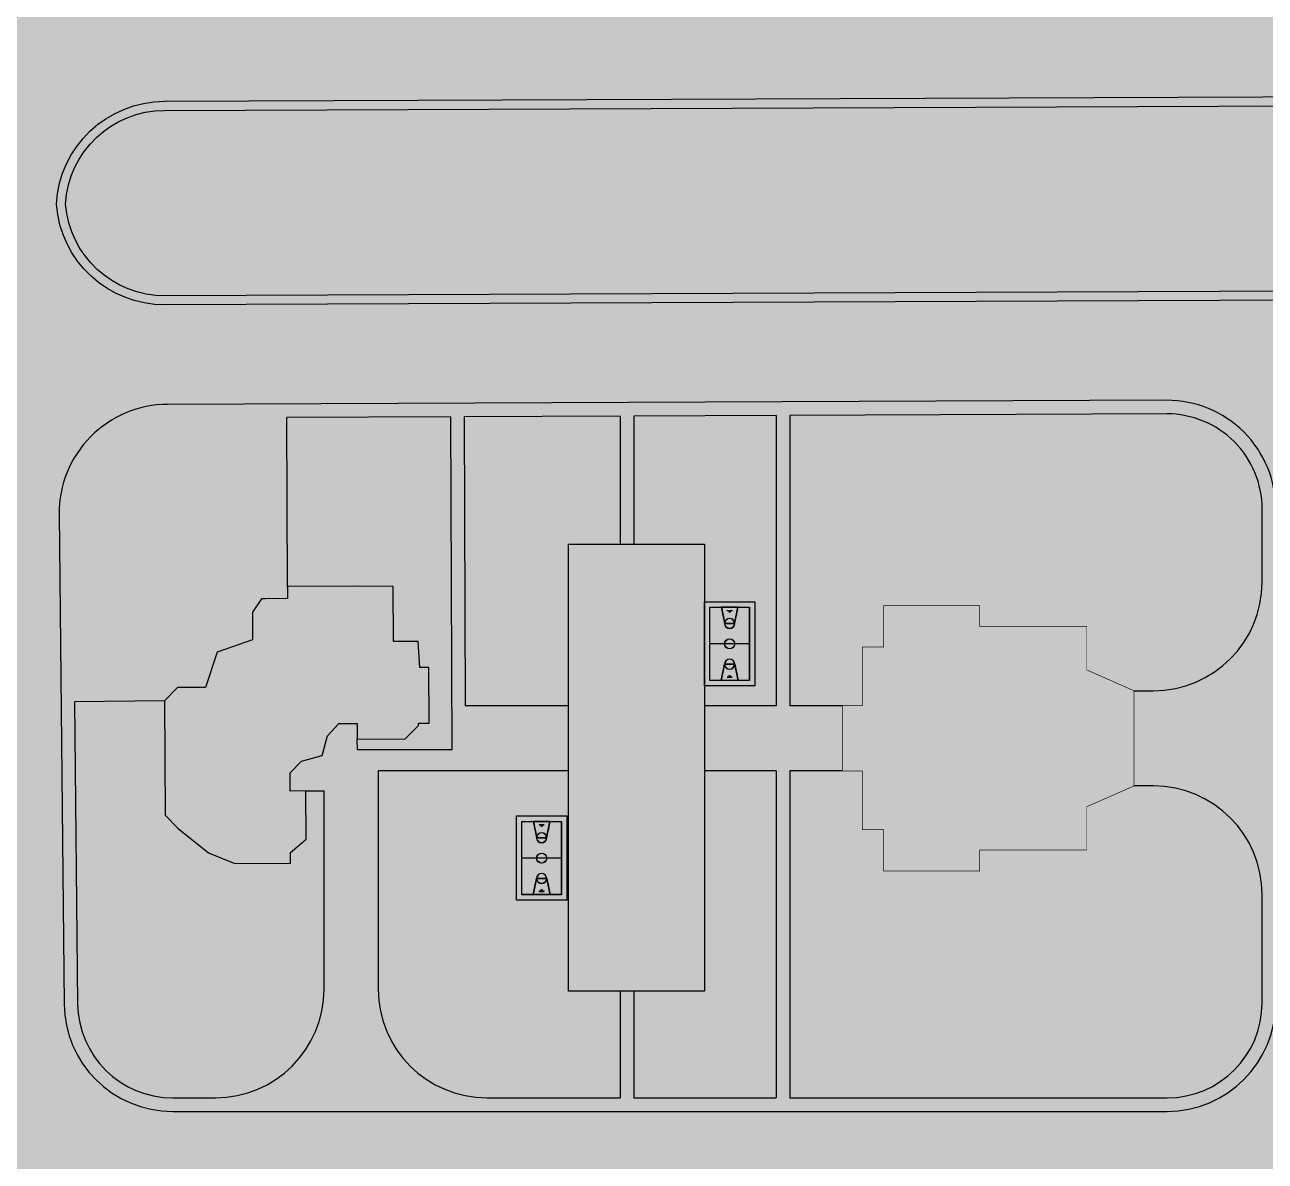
# Model space of a CAD drawing. Header units: inches. Extents: x -634 to 3638, y -6930911 to 5552.
# Drawn here: x 1927.1 to 2064, y 2343.4 to 2468.9 of the extents above; entities that cross this region are included whole.
import ezdxf

# ---------------------------------------------------------------- set-up
doc = ezdxf.new("R2010")
doc.units = ezdxf.units.IN
doc.header["$MEASUREMENT"] = 0
doc.layers.add('ELEV', color=134, linetype='Continuous', lineweight=18)
doc.layers.add('SPORT', color=7, linetype='Continuous')
doc.layers.add('зеленая зона', color=100, linetype='Continuous')
for name, color, linetype, true_color in [('дет.площадки', 7, 'Continuous', 0xf5eb38), ('дорога', 7, 'Continuous', 0x737373), ('жил.зона', 7, 'Continuous', 0xee6868)]:
    doc.layers.add(name, color=color, linetype=linetype, true_color=true_color)

# ---------------------------------------------------------------- blocks, each defined once
blk = doc.blocks.new('A$C6FDB6B95')
at = {"layer": 'SPORT'}
for p, q in [((-2148, 1133), (1300, 1133)), ((-2148, -936), (-2148, 1133)), ((1300, 1133), (1300, -936)), ((-1918, 904), (1070, 904)), ((-1918, -706), (-1918, 904)), ((-427, -706), (-427, 904)), ((-427, -418), (-427, 616)), ((-421, -706), (-421, 904)), ((-421, -418), (-421, 616)), ((1070, 904), (1070, -706)), ((-1920, 438), (-1256, 300)), ((-1918, -246), (-1918, 444)), ((-1918, -246), (-1918, 444)), ((-1918, 444), (-1255, 306)), ((-1721, 403), (-1720, 408)), ((-1716, 402), (-1721, 403)), ((-1720, 408), (-1715, 407)), ((-1715, 407), (-1716, 402)), ((-1620, 382), (-1619, 387)), ((-1615, 381), (-1620, 382)), ((-1619, 387), (-1613, 386)), ((-1613, 386), (-1615, 381)), ((-1519, 361), (-1518, 366)), ((-1513, 360), (-1519, 361)), ((-1518, 366), (-1512, 365)), ((-1512, 365), (-1513, 360)), ((-1277, 305), (-1276, 299)), ((-1258, -102), (-1258, 300)), ((-1252, 300), (-1252, -102)), ((1070, 444), (406, 306)), ((1071, 438), (407, 300)), ((409, -102), (409, 300)), ((429, 305), (428, 299)), ((1070, -246), (1070, 444)), ((1070, -246), (1070, 444)), ((-1256, -102), (-1920, -240)), ((-1255, -108), (-1918, -246)), ((-1277, -107), (-1276, -101)), ((406, -108), (1070, -246)), ((407, -102), (1071, -240)), ((429, -107), (428, -101)), ((1300, -936), (-2148, -936)), ((1070, -706), (-1918, -706))]:
    blk.add_line(p, q, dxfattribs=at)
for points in [[(1300, -936), (-2148, -936), (-2148, 1133), (1300, 1133)], [(1076, -711), (-1924, -711), (-1924, 909), (1076, 909)], [(-1781, 202), (-1784, 202), (-1784, -4), (-1781, -4)], [(671, 361), (669, 366), (664, 365), (665, 360)], [(772, 382), (771, 387), (765, 386), (766, 381)], [(873, 403), (872, 408), (866, 407), (868, 402)], [(932, 202), (936, 202), (936, -4), (932, -4)], [(-1721, -205), (-1720, -211), (-1715, -209), (-1716, -204)], [(-1620, -184), (-1619, -190), (-1613, -188), (-1615, -183)], [(-1519, -163), (-1518, -168), (-1512, -167), (-1513, -162)], [(671, -163), (669, -168), (664, -167), (665, -162)], [(772, -184), (771, -190), (765, -188), (766, -183)], [(873, -205), (872, -211), (866, -209), (868, -204)]]:
    blk.add_lwpolyline(points, close=True, dxfattribs=at)
blk.add_lwpolyline([(403, -102, -0.985815), (403, 300)], format="xyb", close=True, dxfattribs=at)
for centre, radius in [((-1741, 99), 25.9), ((-424, 99), 207), ((-424, 99), 201), ((892, 99), 25.9)]:
    blk.add_circle(centre, radius, dxfattribs=at)
for centre, radius, start, end in [((-1255, 99), 207, 96.2147, 263.7853), ((-1255, 99), 201, 96.2147, 263.7853), ((-1255, 99), 207, 270, 90), ((-1255, 99), 201, 270.8185, 89.1815), ((406, 99), 207, 90, 270), ((406, 99), 201, 276.2147, 83.7853), ((406, 99), 207, 276.2147, 83.7853)]:
    blk.add_arc(centre, radius, start, end, dxfattribs=at)

msp = doc.modelspace()

# ---------------------------------------------------------------- hatches: boundary and pattern name
at = {"layer": 'ELEV', "linetype": 'Continuous'}
h = msp.add_hatch(dxfattribs=at)
h.set_pattern_fill('ANSI31', color=256, scale=0.01044, style=0)
h.set_pattern_definition([(45, (1262.311104, 3366.587935), (-0.02343928418428, 0.02343928418428), [])])
edge = h.paths.add_edge_path()
edge.add_ellipse((1445.78234, 3471.96182), major_axis=(0, 6932302.83262), ratio=0.00000001506, start_angle=89.999976115149, end_angle=270.000023884851)
edge.add_line((1445.67794, 3474.85168), (1445.67794, 3528.48347))
edge.add_line((1445.67794, 3528.48347), (1445.88675, 3528.48347))
edge.add_line((1445.88675, 3528.48347), (1445.88675, 3474.85168))
at = {"layer": 'дорога', "true_color": 0x636466}
h = msp.add_hatch(color=251, dxfattribs=at)
h.dxf.hatch_style = 1
h.paths.add_polyline_path([(2388.16199, 2558.76151), (1900.91547, 2558.76151), (1902.62868, 2138.1204), (2321.55774, 2041.40864), (2361.66137, 2215.12663), (2374.93753, 2332.70619)])
at = {"layer": 'дорога', "true_color": 0x939598}
h = msp.add_hatch(color=252, dxfattribs=at)
h.dxf.hatch_style = 1
edge = h.paths.add_edge_path()
edge.add_line((2166.3731, 2461.40419), (1942.47693, 2460.49229))
edge.add_arc((1942.5258, 2448.49239), 12, 90.2333558, 176.9420013)
edge.add_arc((1942.51094, 2450.00767), 12, 184.182053, 270.2333558)
edge.add_line((1942.55981, 2438.00777), (2166.47084, 2438.91972))
edge.add_arc((2166.42197, 2450.91962), 12, 270.2333558, 356.3800038)
edge.add_arc((2166.42197, 2449.40429), 12, 3.6199962, 90.2333558)
at = {"layer": 'дорога', "true_color": 0x58ba48}
h = msp.add_hatch(color=85, dxfattribs=at)
h.dxf.hatch_style = 1
h.paths.add_polyline_path([(2177.39584, 2450.16196, 0.39534147), (2166.37717, 2460.4042), (1942.481, 2459.4923, 0.395822281), (1931.54503, 2449.14239, 0.392508459), (1942.55574, 2439.00776), (2166.46677, 2439.91971, 0.392988667)])
at = {"layer": 'дорога', "true_color": 0x939598}
h = msp.add_hatch(color=252, dxfattribs=at)
h.dxf.hatch_style = 1
edge = h.paths.add_edge_path()
edge.add_arc((2053.20321, 2415.45821), 12, 360, 450.2333558)
edge.add_line((2053.15434, 2427.45811), (1942.80539, 2427.00867))
edge.add_arc((1942.85426, 2415.00877), 12, 90.2333558, 180.5620272)
edge.add_line((1930.85484, 2414.89106), (1931.38567, 2360.77791))
edge.add_arc((1943.38509, 2360.89562), 12, 180.5620272, 270)
edge.add_line((1943.38509, 2348.89562), (2053.20321, 2348.89562))
edge.add_arc((2053.20321, 2360.89562), 12, 270, 360)
edge.add_line((2065.20321, 2360.89562), (2065.20321, 2415.45821))
at = {"layer": 'дорога', "true_color": 0x58ba48}
h = msp.add_hatch(color=85, dxfattribs=at)
h.dxf.hatch_style = 1
h.paths.add_polyline_path([(1974.06468, 2425.63598), (1955.99593, 2425.56238), (1956.07191, 2406.90625), (1963.66918, 2406.94071), (1967.74083, 2406.90625), (1967.77015, 2400.81419), (1970.48388, 2400.82207), (1970.6765, 2397.9283), (1971.67373, 2397.93275), (1971.7041, 2391.78711), (1970.52816, 2391.78152), (1970.52942, 2391.52567), (1969.07382, 2390.05576), (1963.75239, 2390.02947), (1963.80637, 2388.83628), (1974.19544, 2388.83628)])
h = msp.add_hatch(color=85, dxfattribs=at)
h.dxf.hatch_style = 1
h.paths.add_polyline_path([(1987.10049, 2411.55768), (1992.79885, 2411.55768), (1992.79885, 2425.71228), (1975.56467, 2425.64209), (1975.6781, 2393.72058), (1987.10049, 2393.72058)])
h = msp.add_hatch(color=85, dxfattribs=at)
h.dxf.hatch_style = 1
h.paths.add_polyline_path([(2010.03303, 2425.78247), (1994.29885, 2425.71839), (1994.29885, 2411.55768), (2002.10049, 2411.55768), (2002.10049, 2393.72058), (2010.03303, 2393.72058)])
h.paths.add_polyline_path([(2007.6867, 2405.2082), (2007.6867, 2395.89785), (2002.10049, 2395.89785), (2002.10049, 2405.2082)], flags=16)
h.paths.add_polyline_path([(2007.08153, 2404.60303), (2007.08153, 2396.50303), (2002.70567, 2396.50303), (2002.70567, 2404.60303)], flags=0)
h.paths.add_polyline_path([(2003.97841, 2404.58751), (2003.97776, 2404.59066), (2003.96256, 2404.58751)], flags=0)
h.paths.add_polyline_path([(2004.33826, 2402.85574), (2004.35369, 2402.85406, -0.897017361), (2005.43351, 2402.85406), (2005.44894, 2402.85574, 0.897017361)], flags=0)
h.paths.add_polyline_path([(2005.82463, 2404.58751), (2005.71414, 2404.05576), (2005.72933, 2404.05261), (2005.72618, 2404.03741), (2005.66936, 2403.77979), (2005.67251, 2403.77914), (2005.66935, 2403.76394), (2005.61165, 2403.50651), (2005.61568, 2403.50567), (2005.61253, 2403.49048), (2005.45222, 2402.79527, -1.006968894), (2004.33503, 2402.80303), (2005.43798, 2402.80303), (2005.80878, 2404.58751)], flags=0)
h.paths.add_polyline_path([(2002.72118, 2400.56078), (2004.33503, 2400.56078, -0.986204438), (2005.45217, 2400.56079), (2006.29033, 2400.56079), (2007.06601, 2400.56078), (2007.06601, 2400.54527), (2007.06601, 2396.51854), (2003.97841, 2396.51854), (2003.97776, 2396.51539), (2003.96256, 2396.51854), (2002.72118, 2396.51854)], flags=0)
h.paths.add_polyline_path([(2004.61429, 2404.2244), (2005.17291, 2404.2244), (2005.17291, 2404.21509), (2004.8936, 2404.17785, -0.414213562), (2004.96343, 2404.10803, -1), (2004.82377, 2404.10803, -0.414213562), (2004.8936, 2404.17785), (2004.67015, 2404.21509), (2004.61429, 2404.21509)], flags=0)
h.paths.add_polyline_path([(2004.07306, 2404.05576), (2004.07621, 2404.04057), (2004.06102, 2404.03741), (2004.05786, 2404.05261)], flags=0)
h.paths.add_polyline_path([(2004.12988, 2403.78229), (2004.13304, 2403.7671), (2004.11785, 2403.76394), (2004.11469, 2403.77914)], flags=0)
h.paths.add_polyline_path([(2004.18671, 2403.50883), (2004.18986, 2403.49363), (2004.17467, 2403.49048), (2004.17151, 2403.50567)], flags=0)
h.paths.add_polyline_path([(2005.43665, 2402.78751, -0.985814884), (2004.35055, 2402.78751)], flags=0)
h.paths.add_polyline_path([(2005.43665, 2400.54527), (2004.35055, 2400.54527, 0.985814884)], flags=0)
h.paths.add_polyline_path([(2004.33503, 2398.31854), (2004.35055, 2398.31854, -0.99433131), (2005.4367, 2398.3092), (2005.44894, 2398.25031, 1.048443141)], flags=0)
h.paths.add_polyline_path([(2005.45383, 2398.30303), (2005.45222, 2398.31078, -0.993079335), (2004.33503, 2398.30303)], flags=0)
h.paths.add_polyline_path([(2004.17467, 2397.61557), (2004.18986, 2397.61242), (2004.18671, 2397.59722), (2004.17151, 2397.60038)], flags=0)
h.paths.add_polyline_path([(2005.61253, 2397.61557), (2005.61568, 2397.60038), (2005.60049, 2397.59722), (2005.59733, 2397.61242)], flags=0)
h.paths.add_polyline_path([(2004.11785, 2397.34211), (2004.13304, 2397.33895), (2004.12988, 2397.32376), (2004.11469, 2397.32691)], flags=0)
h.paths.add_polyline_path([(2005.66935, 2397.34211), (2005.67251, 2397.32691), (2005.65732, 2397.32376), (2005.65416, 2397.33895)], flags=0)
h.paths.add_polyline_path([(2004.96343, 2396.99803, -0.414213562), (2004.8936, 2396.9282), (2005.11705, 2396.89096), (2005.17291, 2396.89096), (2005.17291, 2396.88165), (2004.61429, 2396.88165), (2004.61429, 2396.89096), (2004.8936, 2396.9282, -0.414213562), (2004.82377, 2396.99803, -1)], flags=0)
h.paths.add_polyline_path([(2004.06102, 2397.06864), (2004.07621, 2397.06548), (2004.07306, 2397.05029), (2004.05786, 2397.05344)], flags=0)
h.paths.add_polyline_path([(2005.72618, 2397.06864), (2005.72933, 2397.05344), (2005.71414, 2397.05029), (2005.71098, 2397.06548)], flags=0)
h = msp.add_hatch(color=85, dxfattribs=at)
h.dxf.hatch_style = 1
h.paths.add_polyline_path([(2063.70321, 2415.45821, 0.415406969), (2053.16045, 2425.95812), (2011.53303, 2425.78858), (2011.53303, 2393.72058), (2017.34658, 2393.72058), (2019.54816, 2393.72058), (2019.54816, 2400.21598), (2021.9148, 2400.21598), (2021.9148, 2404.75832), (2032.49139, 2404.75832), (2032.49139, 2402.48449), (2044.34228, 2402.48449), (2044.34228, 2397.66876), (2049.54329, 2395.37627), (2051.70321, 2395.37627, 0.414213562), (2063.70321, 2407.37627)])
at = {"layer": 'дорога', "true_color": 0xf4ee51}
h = msp.add_hatch(color=41, dxfattribs=at)
h.dxf.hatch_style = 1
h.paths.add_polyline_path([(2002.10049, 2411.55768), (1987.10049, 2411.55768), (1987.10049, 2362.19591), (2002.10049, 2362.19591)])
at = {"layer": 'дорога', "true_color": 0xcd6928}
h = msp.add_hatch(color=32, dxfattribs=at)
h.dxf.hatch_style = 1
h.paths.add_polyline_path([(1971.67373, 2397.93275), (1970.6765, 2397.9283), (1970.48388, 2400.82207), (1967.77015, 2400.81419), (1967.74083, 2406.90625), (1963.66918, 2406.94071), (1956.07191, 2406.90625), (1956.07714, 2405.55034), (1953.65033, 2405.53835), (1953.19007, 2405.53608), (1952.19473, 2404.06829), (1952.20544, 2401.00382), (1948.30914, 2399.64885), (1946.99045, 2395.73803), (1943.92926, 2395.7229), (1942.47367, 2394.25069), (1942.53609, 2381.61777), (1944.00615, 2380.16217), (1947.35092, 2377.46407), (1950.25137, 2376.3033), (1956.40243, 2376.33369), (1956.39662, 2377.50963), (1958.10807, 2378.9811), (1958.08177, 2384.30238), (1956.36309, 2384.29389), (1956.34934, 2386.31128), (1957.60769, 2387.58117), (1959.89386, 2388.2115), (1960.47076, 2390.40844), (1961.72965, 2391.73805), (1963.7439, 2391.748), (1963.75239, 2390.02947), (1969.07382, 2390.05576), (1970.52942, 2391.52567), (1970.52816, 2391.78152), (1971.7041, 2391.78711)])
h = msp.add_hatch(color=32, dxfattribs=at)
h.dxf.hatch_style = 1
h.paths.add_polyline_path([(2049.54329, 2395.37627), (2044.34228, 2397.66876), (2044.34228, 2402.48449), (2032.49139, 2402.48449), (2032.49139, 2404.75832), (2021.9148, 2404.75832), (2021.9148, 2400.21598), (2019.54816, 2400.21598), (2019.54816, 2393.72058), (2017.34658, 2393.72058), (2017.34658, 2386.51899), (2019.54816, 2386.50656), (2019.54816, 2380.01117), (2021.9148, 2380.01117), (2021.9148, 2375.46883), (2032.49139, 2375.46883), (2032.49139, 2377.78236), (2044.34228, 2377.78236), (2044.34228, 2382.55838), (2049.54329, 2384.85087)])
at = {"layer": 'дорога', "true_color": 0x58ba48}
h = msp.add_hatch(color=85, dxfattribs=at)
h.dxf.hatch_style = 1
h.paths.add_polyline_path([(1960.10298, 2384.30238), (1958.08177, 2384.30238), (1958.10807, 2378.9811), (1956.39662, 2377.50963), (1956.40243, 2376.33369), (1950.25137, 2376.3033), (1947.35092, 2377.46407), (1944.00615, 2380.16217), (1942.53609, 2381.61777), (1942.47367, 2394.25069), (1932.55834, 2394.15342), (1932.88559, 2360.79263, 0.411343417), (1943.38509, 2350.39562), (1948.10298, 2350.39562, 0.414213562), (1960.10298, 2362.39562)])
h = msp.add_hatch(color=85, dxfattribs=at)
h.dxf.hatch_style = 1
h.paths.add_polyline_path([(1987.10049, 2386.51899), (1966.07084, 2386.51899), (1966.09145, 2362.38537, 0.413963377), (1978.09145, 2350.39562), (1992.79885, 2350.39562), (1992.79885, 2362.19591), (1987.10049, 2362.19591)])
h.paths.add_polyline_path([(1981.33956, 2372.22538), (1981.33956, 2381.53573), (1986.92577, 2381.53573), (1986.92577, 2372.22538)], flags=16)
h.paths.add_polyline_path([(1981.94474, 2372.83056), (1981.94474, 2380.93056), (1986.3206, 2380.93056), (1986.3206, 2372.83056)], flags=0)
h.paths.add_polyline_path([(1983.21748, 2380.91504), (1983.21683, 2380.9182), (1983.20163, 2380.91504)], flags=0)
h.paths.add_polyline_path([(1981.96025, 2372.84607), (1981.96025, 2376.88831), (1983.5741, 2376.88831, -0.986204438), (1984.69123, 2376.88832), (1985.5294, 2376.88832), (1986.30508, 2376.88831), (1986.30508, 2376.8728), (1986.30508, 2372.84607), (1983.21748, 2372.84607), (1983.21683, 2372.84292), (1983.20163, 2372.84607)], flags=0)
h.paths.add_polyline_path([(1983.5741, 2374.64607), (1983.58962, 2374.64607, -0.99433131), (1984.67577, 2374.63673), (1984.68801, 2374.57784, 1.048443141)], flags=0)
h.paths.add_polyline_path([(1983.5741, 2374.63056), (1984.6929, 2374.63056), (1984.69129, 2374.63831, -0.993079335)], flags=0)
h.paths.add_polyline_path([(1983.30009, 2373.39617), (1983.31528, 2373.39301), (1983.31213, 2373.37782), (1983.29693, 2373.38097)], flags=0)
h.paths.add_polyline_path([(1983.35376, 2373.65444), (1983.35692, 2373.66964), (1983.37211, 2373.66648), (1983.36895, 2373.65129)], flags=0)
h.paths.add_polyline_path([(1983.85336, 2373.20918), (1983.85336, 2373.21849), (1984.13267, 2373.25573, -0.414213562), (1984.06284, 2373.32556, -1), (1984.2025, 2373.32556, -0.414213562), (1984.13267, 2373.25573), (1984.35612, 2373.21849), (1984.41198, 2373.21849), (1984.41198, 2373.20918)], flags=0)
h.paths.add_polyline_path([(1983.41058, 2373.92791), (1983.41374, 2373.9431), (1983.42893, 2373.93995), (1983.42578, 2373.92476)], flags=0)
h.paths.add_polyline_path([(1984.95321, 2373.37782), (1984.95005, 2373.39301), (1984.96525, 2373.39617), (1984.9684, 2373.38097)], flags=0)
h.paths.add_polyline_path([(1984.89638, 2373.65129), (1984.89323, 2373.66648), (1984.90842, 2373.66964), (1984.91158, 2373.65444)], flags=0)
h.paths.add_polyline_path([(1984.83956, 2373.92476), (1984.8364, 2373.93995), (1984.8516, 2373.9431), (1984.85475, 2373.92791)], flags=0)
h.paths.add_polyline_path([(1984.67572, 2376.8728), (1983.58962, 2376.8728, 0.985814884)], flags=0)
h.paths.add_polyline_path([(1983.57733, 2379.18327), (1983.59276, 2379.18159, -0.897017361), (1984.67258, 2379.18159), (1984.68801, 2379.18327, 0.897017361)], flags=0)
h.paths.add_polyline_path([(1983.5741, 2379.13056), (1984.67705, 2379.13056), (1985.04785, 2380.91504), (1985.0637, 2380.91504), (1984.95321, 2380.38329), (1984.9684, 2380.38014), (1984.96525, 2380.36494), (1984.90843, 2380.10732), (1984.91158, 2380.10667), (1984.90842, 2380.09147), (1984.85072, 2379.83404), (1984.85475, 2379.8332), (1984.8516, 2379.81801), (1984.69129, 2379.1228, -1.006968894)], flags=0)
h.paths.add_polyline_path([(1983.58962, 2379.11504), (1984.67572, 2379.11504, -0.985814884)], flags=0)
h.paths.add_polyline_path([(1983.41374, 2379.81801), (1983.41058, 2379.8332), (1983.42578, 2379.83636), (1983.42893, 2379.82116)], flags=0)
h.paths.add_polyline_path([(1983.35692, 2380.09147), (1983.35376, 2380.10667), (1983.36895, 2380.10982), (1983.37211, 2380.09463)], flags=0)
h.paths.add_polyline_path([(1983.30009, 2380.36494), (1983.29693, 2380.38014), (1983.31213, 2380.38329), (1983.31528, 2380.3681)], flags=0)
h.paths.add_polyline_path([(1984.13267, 2380.50538), (1983.90922, 2380.54262), (1983.85336, 2380.54262), (1983.85336, 2380.55193), (1984.41198, 2380.55193), (1984.41198, 2380.54262), (1984.13267, 2380.50538, -0.414213562), (1984.2025, 2380.43556, -1), (1984.06284, 2380.43556, -0.414213562)], flags=0)
h = msp.add_hatch(color=85, dxfattribs=at)
h.dxf.hatch_style = 1
h.paths.add_polyline_path([(2010.03303, 2386.51899), (2002.10049, 2386.51899), (2002.10049, 2362.19591), (1994.29885, 2362.19591), (1994.29885, 2350.39562), (2010.03303, 2350.39562)])
h = msp.add_hatch(color=85, dxfattribs=at)
h.dxf.hatch_style = 1
h.paths.add_polyline_path([(2063.70321, 2372.85087, 0.414213562), (2051.70321, 2384.85087), (2049.54329, 2384.85087), (2044.34228, 2382.55838), (2044.34228, 2377.78236), (2032.49139, 2377.78236), (2032.49139, 2375.46883), (2021.9148, 2375.46883), (2021.9148, 2380.01117), (2019.54816, 2380.01117), (2019.54816, 2386.50656), (2017.34658, 2386.51899), (2011.53303, 2386.51899), (2011.53303, 2350.39562), (2053.20321, 2350.39562, 0.414213562), (2063.70321, 2360.89562)])

# ---------------------------------------------------------------- linework, layer by layer
at = {"layer": 'дет.площадки'}
msp.add_lwpolyline([(1987.10049, 2411.55768), (2002.10049, 2411.55768), (2002.10049, 2362.19591), (1987.10049, 2362.19591)], close=True, dxfattribs=at)
at = {"layer": 'дорога'}
for p, q in [((1956.07191, 2406.90625), (1955.99593, 2425.56238)), ((1974.06468, 2425.63598), (1974.19544, 2388.83628)), ((1975.56467, 2425.64209), (1975.6781, 2393.72058)), ((1992.79885, 2425.71228), (1992.79885, 2411.55768)), ((1994.29885, 2425.71839), (1994.29885, 2411.55768)), ((2010.03303, 2425.78247), (2010.03303, 2393.72058)), ((2011.53303, 2425.78858), (2011.53303, 2393.72058)), ((2049.54329, 2395.37627), (2051.70321, 2395.37627)), ((1942.47367, 2394.25069), (1932.55834, 2394.15342)), ((1987.10049, 2393.72058), (1975.6781, 2393.72058)), ((2010.03303, 2393.72058), (2002.10049, 2393.72058)), ((2017.34658, 2393.72058), (2011.53303, 2393.72058)), ((1963.80637, 2388.83628), (1963.75239, 2390.02947)), ((1974.19544, 2388.83628), (1963.80637, 2388.83628)), ((1987.10049, 2386.51899), (1966.07084, 2386.51899)), ((2010.03303, 2386.51899), (2002.10049, 2386.51899)), ((2010.03303, 2386.51899), (2010.03303, 2350.39562)), ((2017.34658, 2386.51899), (2011.53303, 2386.51899)), ((2011.53303, 2386.51899), (2011.53303, 2350.39562)), ((1958.08177, 2384.30238), (1960.10298, 2384.30238)), ((1992.79885, 2362.19591), (1992.79885, 2350.39562)), ((1994.29885, 2362.19591), (1994.29885, 2350.39562))]:
    msp.add_line(p, q, dxfattribs=at)
msp.add_lwpolyline([(2178.39803, 2450.16196, -0.394649821), (2166.47084, 2438.91972), (1942.55981, 2438.00777, -0.394169083), (1930.54289, 2449.13256), (1930.54289, 2449.13256, -0.397486672), (1942.47693, 2460.49229), (2166.3731, 2461.40419, -0.397005299)], format="xyb", close=True, dxfattribs=at)
for points in [[(2053.20321, 2348.89562, 0.414213562), (2065.20321, 2360.89562), (2065.20321, 2415.45821, 0.415406969), (2053.15434, 2427.45811), (1942.80539, 2427.00867, 0.415894714), (1930.85484, 2414.89106), (1931.38567, 2360.77791, 0.411343417), (1943.38509, 2348.89562), (2053.20321, 2348.89562)], [(2049.54329, 2395.37627), (2051.70321, 2395.37627, 0.414213562), (2063.70321, 2407.37627), (2063.70321, 2415.45821, 0.415406969), (2053.16045, 2425.95812), (2011.53303, 2425.78858)], [(1932.55834, 2394.15342), (1932.88559, 2360.79263, 0.411343417), (1943.38509, 2350.39562), (1948.10298, 2350.39562, 0.414213562), (1960.10298, 2362.39562), (1960.10298, 2384.30238)], [(1966.07084, 2386.51899), (1966.09145, 2362.38537, 0.413963377), (1978.09145, 2350.39562), (1992.79885, 2350.39562)], [(2011.53303, 2350.39562), (2053.20321, 2350.39562, 0.414213562), (2063.70321, 2360.89562), (2063.70321, 2372.85087, 0.414213562), (2051.70321, 2384.85087), (2049.54329, 2384.85087)]]:
    msp.add_lwpolyline(points, format="xyb", dxfattribs=at)
for points in [[(1974.06468, 2425.63598), (1955.99593, 2425.56238)], [(1992.79885, 2425.71228), (1975.56467, 2425.64209)], [(2010.03303, 2425.78247), (1994.29885, 2425.71839)], [(1994.29885, 2350.39562), (2010.03303, 2350.39562)]]:
    msp.add_lwpolyline(points, dxfattribs=at)
at = {"layer": 'жил.зона', "ltscale": 100}
msp.add_lwpolyline([(1946.99045, 2395.73803), (1943.92926, 2395.7229), (1942.47367, 2394.25069), (1942.53609, 2381.61777), (1944.00615, 2380.16217), (1947.35092, 2377.46407), (1950.25137, 2376.3033), (1956.40243, 2376.33369), (1956.39662, 2377.50963), (1958.10807, 2378.9811), (1958.08177, 2384.30238), (1956.36309, 2384.29389), (1956.34934, 2386.31128), (1957.60769, 2387.58117), (1959.89386, 2388.2115), (1960.47076, 2390.40844), (1961.72965, 2391.73805), (1963.7439, 2391.748), (1963.75239, 2390.02947), (1969.07382, 2390.05576), (1970.52942, 2391.52567), (1970.52816, 2391.78152), (1971.7041, 2391.78711), (1971.67373, 2397.93275), (1970.6765, 2397.9283), (1970.48388, 2400.82207), (1967.77015, 2400.81419), (1967.74083, 2406.90625), (1963.66918, 2406.94071), (1956.07191, 2406.90625), (1956.07714, 2405.55034), (1953.65033, 2405.53835), (1953.19007, 2405.53608), (1952.19473, 2404.06829), (1952.20544, 2401.00382), (1948.30914, 2399.64885), (1946.99045, 2395.73803)], dxfattribs=at)
at = {"layer": 'жил.зона', "linetype": 'Continuous', "flags": 128}
msp.add_lwpolyline([(2019.54816, 2386.50656, 0.06884, 0.06884, 0), (2019.54816, 2380.01117, 0.06884, 0.06884, 0), (2021.9148, 2380.01117, 0.06884, 0.06884, 0), (2021.9148, 2375.46883, 0.06884, 0.06884, 0), (2032.49139, 2375.46883, 0.06884, 0.06884, 0), (2032.49139, 2377.78236, 0.06884, 0.06884, 0), (2044.34228, 2377.78236, 0.06884, 0.06884, 0), (2044.34228, 2382.55838, 0.06884, 0.06884, 0), (2049.54329, 2384.85087, 0.06884, 0.06884, 0), (2049.54329, 2384.85087, 0.06884, 0.06884, 0), (2049.54329, 2395.37627, 0.06884, 0.06884, 0), (2044.34228, 2397.66876, 0.06884, 0.06884, 0), (2044.34228, 2402.48449, 0.06884, 0.06884, 0), (2032.49139, 2402.48449, 0.06884, 0.06884, 0), (2032.49139, 2404.75832, 0.06884, 0.06884, 0), (2021.9148, 2404.75832, 0.06884, 0.06884, 0), (2021.9148, 2400.21598, 0.06884, 0.06884, 0), (2019.54816, 2400.21598, 0.06884, 0.06884, 0), (2019.54816, 2393.72058, 0.06884, 0.06884, 0), (2017.34658, 2393.72058, 0.06884, 0.06884, 0), (2017.34658, 2386.51899, 0.06884, 0.06884, 0)], format="xyseb", close=True, dxfattribs=at)
at = {"layer": 'зеленая зона'}
msp.add_lwpolyline([(2177.39584, 2450.16196, -0.392988667), (2166.46677, 2439.91971), (1942.55574, 2439.00776, -0.392508459), (1931.54503, 2449.14239, -0.395822281), (1942.481, 2459.4923), (2166.37717, 2460.4042, -0.39534147)], format="xyb", close=True, dxfattribs=at)

# ---------------------------------------------------------------- block references
at = {"layer": 'дет.площадки', "xscale": 0.002700000000004366, "yscale": 0.002700000000004366, "zscale": 0.002700000000004366, "rotation": 90}
for p in [(2005.16076, 2401.69831), (1984.39983, 2378.02584)]:
    msp.add_blockref('A$C6FDB6B95', p, dxfattribs=at)

doc.saveas('drawing.dxf')
